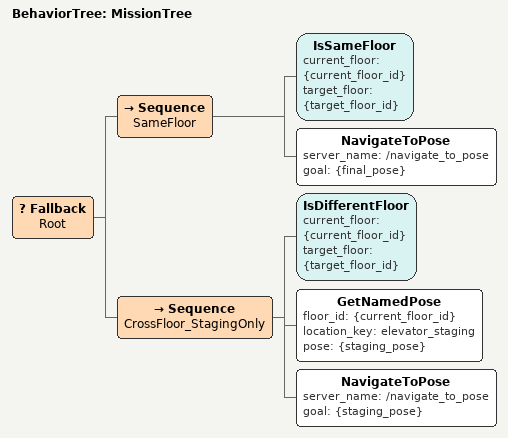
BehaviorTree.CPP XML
<?xml version="1.0" encoding="UTF-8"?>
<root main_tree_to_execute="MissionTree">
  <BehaviorTree ID="MissionTree">
    <Fallback name="Root">
      <!-- Try same-floor navigation first -->
      <Sequence name="SameFloor">
        <IsSameFloor current_floor="{current_floor_id}" target_floor="{target_floor_id}"/>
        <NavigateToPose server_name="/navigate_to_pose" goal="{final_pose}"/>
      </Sequence>

      <!-- If different floor, navigate to elevator staging on current floor -->
      <Sequence name="CrossFloor_StagingOnly">
        <IsDifferentFloor current_floor="{current_floor_id}" target_floor="{target_floor_id}"/>

        <!-- Get staging pose from YAML and write it to {staging_pose} -->
        <GetNamedPose floor_id="{current_floor_id}" location_key="elevator_staging" pose="{staging_pose}"/>

        <!-- Navigate to staging pose -->
        <NavigateToPose server_name="/navigate_to_pose" goal="{staging_pose}"/>
      </Sequence>
    </Fallback>
  </BehaviorTree>
</root>
